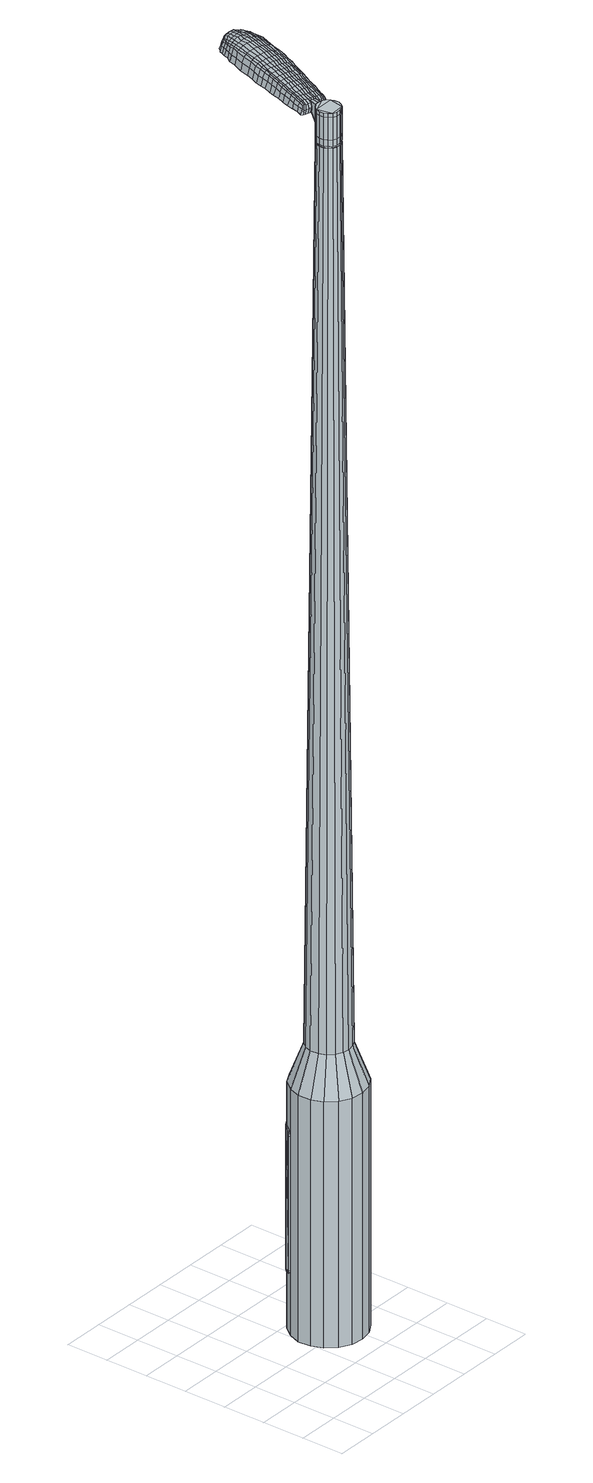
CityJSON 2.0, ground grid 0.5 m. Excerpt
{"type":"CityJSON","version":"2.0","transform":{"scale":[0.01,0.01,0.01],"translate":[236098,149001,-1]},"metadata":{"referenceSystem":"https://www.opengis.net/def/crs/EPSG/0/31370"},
"CityObjects":{
"object1":{"type":"GenericCityObject","attributes":{"cluster":34,"mean_distance_to_centroid":0.33,"new_centroid_x":236099.41,"new_centroid_y":149002.13,"mean_distance_to_camera":10.14,"H1":21.74,"H2":19.65,"Z_final":112.87,"cluster2":-1,"proj_x":236105.85,"proj_y":149004.23,"id_line":53187,"bearing_l":161.92,"distance":6.77,"orientation":"right","G_obj":71.92},"geometry":[{"type":"MultiSurface","lod":"2","boundaries":[[[0,1,2,3]],[[1,4,5,2]],[[4,6,7,5]],[[6,8,9,7]],[[8,10,11,9]],[[10,12,13,11]],[[12,14,15,13]],[[14,16,17,15]],[[16,18,19,17]],[[18,20,21,19]],[[20,22,23,21]],[[22,24,25,23]],[[24,26,27,25]],[[26,28,29,27]],[[28,30,31,29]],[[30,32,33,31]],[[32,34,35,33]],[[34,0,3,35]],[[36,37,38,39]],[[38,40,41,42]],[[41,43,42]],[[42,44,45,46]],[[45,47,46]],[[46,48,49,50]],[[49,51,50]],[[42,46,50,38]],[[50,52,39,38]],[[53,36,39]],[[2,5,7,35]],[[7,9,11,15]],[[11,13,15]],[[15,17,19,23]],[[19,21,23]],[[23,25,27,31]],[[27,29,31]],[[15,23,31,7]],[[31,33,35,7]],[[3,2,35]],[[1,0,54,55]],[[0,34,56,54]],[[34,32,57,56]],[[32,30,58,57]],[[30,28,59,58]],[[28,26,60,59]],[[26,24,61,60]],[[24,22,62,61]],[[22,20,63,62]],[[20,18,64,63]],[[18,16,65,64]],[[16,14,66,65]],[[14,12,67,66]],[[12,10,68,67]],[[10,8,69,68]],[[8,6,70,69]],[[6,4,71,70]],[[4,1,55,71]],[[55,54,72,73]],[[54,56,74,72]],[[56,57,75,74]],[[57,58,76,75]],[[58,59,77,76]],[[59,60,78,77]],[[60,61,79,78]],[[61,62,80,79]],[[62,63,81,80]],[[63,64,82,81]],[[64,65,83,82]],[[65,66,84,83]],[[66,67,85,84]],[[67,68,86,85]],[[68,69,87,86]],[[69,70,88,87]],[[70,71,89,88]],[[71,55,73,89]],[[90,91,92,93]],[[94,95,91,90]],[[96,97,95,94]],[[98,99,97,96]],[[100,101,99,98]],[[102,103,101,100]],[[104,105,103,102]],[[80,106,105,104]],[[107,108,106,80]],[[109,110,108,107]],[[83,111,110,109]],[[84,112,111,83]],[[113,114,112,84]],[[86,115,114,113]],[[116,117,115,86]],[[88,118,117,116]],[[119,120,118,88]],[[93,92,120,119]],[[121,122,123,124]],[[125,121,124,126]],[[127,125,126,128]],[[129,127,128,130]],[[131,129,130,132]],[[133,131,132,134]],[[135,133,134,136]],[[137,135,136,138]],[[139,137,138,140]],[[141,139,140,142]],[[143,141,142,144]],[[145,143,144,146]],[[147,145,146,148]],[[149,147,148,150]],[[151,149,150,152]],[[153,151,152,154]],[[73,72,90,93]],[[72,74,94,90]],[[74,75,96,94]],[[75,76,98,96]],[[76,77,100,98]],[[77,78,102,100]],[[78,79,104,102]],[[79,80,104]],[[81,107,80]],[[81,82,109,107]],[[82,83,109]],[[85,113,84]],[[85,86,113]],[[87,116,86]],[[87,88,116]],[[89,119,88]],[[89,73,93,119]],[[155,156,92,91]],[[156,157,120,92]],[[157,118,120]],[[158,117,118]],[[158,115,117]],[[159,114,115]],[[159,112,114]],[[160,110,111]],[[160,161,108,110]],[[161,106,108]],[[162,105,106]],[[162,163,103,105]],[[163,164,101,103]],[[164,165,99,101]],[[165,166,97,99]],[[166,167,95,97]],[[167,155,91,95]],[[39,52,153,168]],[[156,155,169,154]],[[53,39,168,122]],[[155,167,123,169]],[[36,53,122,121]],[[167,166,124,123]],[[37,36,121,125]],[[166,165,126,124]],[[38,37,125,127]],[[165,164,128,126]],[[40,38,127,129]],[[164,163,130,128]],[[41,40,129,131]],[[163,162,132,130]],[[43,41,131,133]],[[162,106,134,132]],[[42,43,133,135]],[[106,161,136,134]],[[44,42,135,137]],[[161,160,138,136]],[[45,44,137,139]],[[160,111,140,138]],[[47,45,139,141]],[[111,112,142,140]],[[46,47,141,143]],[[112,159,144,142]],[[48,46,143,145]],[[159,115,146,144]],[[49,48,145,147]],[[115,158,148,146]],[[51,49,147,149]],[[158,118,150,148]],[[50,51,149,151]],[[118,157,152,150]],[[52,50,151,153]],[[157,156,154,152]],[[153,154,170,171]],[[154,169,172,170]],[[169,123,173,172]],[[123,122,174,173]],[[122,168,175,174]],[[168,153,171,175]],[[176,177,178,179]],[[180,176,179,181]],[[176,180,182,183]],[[177,176,183,184]],[[185,186,187,188]],[[189,185,188,190]],[[185,189,191,192]],[[186,185,192,193]],[[194,195,196,197]],[[198,194,197,199]],[[194,198,200,201]],[[195,194,201,202]],[[203,204,205,206]],[[207,203,206,208]],[[203,207,209,210]],[[204,203,210,211]],[[212,213,214,215]],[[216,212,215,217]],[[212,216,218,219]],[[213,212,219,220]],[[221,222,223,224]],[[225,221,224,226]],[[221,225,227,228]],[[222,221,228,229]],[[230,231,232,233]],[[222,230,233,223]],[[230,222,229,234]],[[231,230,234,235]],[[236,237,238,239]],[[231,236,239,232]],[[236,231,235,240]],[[237,236,240,241]],[[242,180,181,243]],[[237,242,243,238]],[[242,237,241,244]],[[180,242,244,182]],[[245,246,247,248]],[[249,245,248,250]],[[245,249,251,252]],[[246,245,252,253]],[[254,255,256,257]],[[246,254,257,247]],[[254,246,253,258]],[[255,254,258,259]],[[260,261,262,263]],[[255,260,263,256]],[[260,255,259,264]],[[261,260,264,265]],[[266,267,268,269]],[[261,266,269,262]],[[266,261,265,270]],[[267,266,270,271]],[[272,177,184,273]],[[267,272,273,268]],[[272,267,271,274]],[[177,272,274,178]],[[275,276,277,278]],[[279,275,278,280]],[[275,279,281,282]],[[276,275,282,283]],[[284,285,286,287]],[[276,284,287,277]],[[284,276,283,288]],[[285,284,288,289]],[[290,291,292,293]],[[285,290,293,286]],[[290,285,289,294]],[[291,290,294,295]],[[296,189,190,297]],[[291,296,297,292]],[[296,291,295,298]],[[189,296,298,191]],[[299,300,301,302]],[[303,299,302,304]],[[299,303,305,306]],[[300,299,306,307]],[[308,309,310,311]],[[300,308,311,301]],[[308,300,307,312]],[[309,308,312,313]],[[314,315,316,317]],[[309,314,317,310]],[[314,309,313,318]],[[315,314,318,319]],[[320,321,322,323]],[[315,320,323,316]],[[320,315,319,324]],[[321,320,324,325]],[[326,186,193,327]],[[321,326,327,322]],[[326,321,325,328]],[[186,326,328,187]],[[329,215,214,330]],[[331,329,330,332]],[[329,331,333,334]],[[215,329,334,217]],[[335,331,332,336]],[[337,335,336,338]],[[335,337,339,340]],[[331,335,340,333]],[[341,337,338,342]],[[343,341,342,344]],[[341,343,345,346]],[[337,341,346,339]],[[347,343,344,348]],[[349,347,348,350]],[[347,349,351,352]],[[343,347,352,345]],[[353,349,350,354]],[[204,353,354,205]],[[353,204,211,355]],[[349,353,355,351]],[[356,357,202,201]],[[358,356,201,200]],[[356,358,359,360]],[[357,356,360,361]],[[362,363,361,360]],[[364,362,360,359]],[[362,364,365,366]],[[363,362,366,367]],[[368,369,367,366]],[[370,368,366,365]],[[368,370,371,372]],[[369,368,372,373]],[[374,375,373,372]],[[376,374,372,371]],[[374,376,209,207]],[[375,374,207,208]],[[377,378,379,380]],[[279,377,380,281]],[[377,279,280,381]],[[378,377,381,382]],[[383,198,199,384]],[[378,383,384,379]],[[383,378,382,385]],[[198,383,385,200]],[[386,387,388,389]],[[225,386,389,227]],[[386,225,226,390]],[[387,386,390,391]],[[392,393,394,395]],[[387,392,395,388]],[[392,387,391,396]],[[393,392,396,397]],[[398,195,202,399]],[[393,398,399,394]],[[398,393,397,400]],[[195,398,400,196]],[[401,402,403,404]],[[183,401,404,184]],[[401,183,182,405]],[[402,401,405,406]],[[407,408,409,410]],[[402,407,410,403]],[[407,402,406,411]],[[408,407,411,412]],[[413,206,205,414]],[[408,413,414,409]],[[413,408,412,415]],[[206,413,415,208]],[[416,417,418,419]],[[188,416,419,190]],[[416,188,187,420]],[[417,416,420,421]],[[422,210,209,423]],[[417,422,423,418]],[[422,417,421,424]],[[210,422,424,211]],[[425,426,427,428]],[[303,425,428,305]],[[425,303,304,429]],[[426,425,429,430]],[[431,216,217,432]],[[426,431,432,427]],[[431,426,430,433]],[[216,431,433,218]],[[434,435,436,437]],[[249,434,437,251]],[[434,249,250,438]],[[435,434,438,439]],[[440,441,442,443]],[[435,440,443,436]],[[440,435,439,444]],[[441,440,444,445]],[[446,213,220,447]],[[441,446,447,442]],[[446,441,445,448]],[[213,446,448,214]],[[449,450,439,438]],[[248,449,438,250]],[[449,248,247,451]],[[450,449,451,452]],[[453,454,445,444]],[[450,453,444,439]],[[453,450,452,455]],[[454,453,455,456]],[[457,330,214,448]],[[454,457,448,445]],[[457,454,456,458]],[[330,457,458,332]],[[459,460,461,462]],[[306,459,462,307]],[[459,306,305,428]],[[460,459,428,427]],[[463,334,333,464]],[[460,463,464,461]],[[463,460,427,432]],[[334,463,432,217]],[[465,466,452,451]],[[257,465,451,247]],[[465,257,256,467]],[[466,465,467,468]],[[469,470,456,455]],[[466,469,455,452]],[[469,466,468,471]],[[470,469,471,472]],[[473,336,332,458]],[[470,473,458,456]],[[473,470,472,474]],[[336,473,474,338]],[[475,476,477,478]],[[312,475,478,313]],[[475,312,307,462]],[[476,475,462,461]],[[479,340,339,480]],[[476,479,480,477]],[[479,476,461,464]],[[340,479,464,333]],[[481,482,468,467]],[[263,481,467,256]],[[481,263,262,483]],[[482,481,483,484]],[[485,486,472,471]],[[482,485,471,468]],[[485,482,484,487]],[[486,485,487,488]],[[489,342,338,474]],[[486,489,474,472]],[[489,486,488,490]],[[342,489,490,344]],[[491,492,493,494]],[[318,491,494,319]],[[491,318,313,478]],[[492,491,478,477]],[[495,346,345,496]],[[492,495,496,493]],[[495,492,477,480]],[[346,495,480,339]],[[497,498,484,483]],[[269,497,483,262]],[[497,269,268,499]],[[498,497,499,500]],[[501,502,488,487]],[[498,501,487,484]],[[501,498,500,503]],[[502,501,503,504]],[[505,348,344,490]],[[502,505,490,488]],[[505,502,504,506]],[[348,505,506,350]],[[507,508,509,510]],[[324,507,510,325]],[[507,324,319,494]],[[508,507,494,493]],[[511,352,351,512]],[[508,511,512,509]],[[511,508,493,496]],[[352,511,496,345]],[[513,514,500,499]],[[273,513,499,268]],[[513,273,184,404]],[[514,513,404,403]],[[515,516,504,503]],[[514,515,503,500]],[[515,514,403,410]],[[516,515,410,409]],[[517,354,350,506]],[[516,517,506,504]],[[517,516,409,414]],[[354,517,414,205]],[[518,519,421,420]],[[328,518,420,187]],[[518,328,325,510]],[[519,518,510,509]],[[520,355,211,424]],[[519,520,424,421]],[[520,519,509,512]],[[355,520,512,351]],[[521,522,382,381]],[[278,521,381,280]],[[521,278,277,523]],[[522,521,523,524]],[[525,358,200,385]],[[522,525,385,382]],[[525,522,524,526]],[[358,525,526,359]],[[527,528,529,530]],[[228,527,530,229]],[[527,228,227,389]],[[528,527,389,388]],[[531,532,533,534]],[[528,531,534,529]],[[531,528,388,395]],[[532,531,395,394]],[[535,357,361,536]],[[532,535,536,533]],[[535,532,394,399]],[[357,535,399,202]],[[537,538,524,523]],[[287,537,523,277]],[[537,287,286,539]],[[538,537,539,540]],[[541,364,359,526]],[[538,541,526,524]],[[541,538,540,542]],[[364,541,542,365]],[[543,544,545,546]],[[234,543,546,235]],[[543,234,229,530]],[[544,543,530,529]],[[547,548,549,550]],[[544,547,550,545]],[[547,544,529,534]],[[548,547,534,533]],[[551,363,367,552]],[[548,551,552,549]],[[551,548,533,536]],[[363,551,536,361]],[[553,554,540,539]],[[293,553,539,286]],[[553,293,292,555]],[[554,553,555,556]],[[557,370,365,542]],[[554,557,542,540]],[[557,554,556,558]],[[370,557,558,371]],[[559,560,561,562]],[[240,559,562,241]],[[559,240,235,546]],[[560,559,546,545]],[[563,564,565,566]],[[560,563,566,561]],[[563,560,545,550]],[[564,563,550,549]],[[567,369,373,568]],[[564,567,568,565]],[[567,564,549,552]],[[369,567,552,367]],[[569,570,556,555]],[[297,569,555,292]],[[569,297,190,419]],[[570,569,419,418]],[[571,376,371,558]],[[570,571,558,556]],[[571,570,418,423]],[[376,571,423,209]],[[572,573,406,405]],[[244,572,405,182]],[[572,244,241,562]],[[573,572,562,561]],[[574,575,412,411]],[[573,574,411,406]],[[574,573,561,566]],[[575,574,566,565]],[[576,375,208,415]],[[575,576,415,412]],[[576,575,565,568]],[[375,576,568,373]],[[577,578,579,580]],[[580,579,581,582]],[[583,581,579,584]],[[584,579,578,585]],[[586,587,588,589]],[[589,588,590,591]],[[592,590,588,593]],[[593,588,587,594]],[[595,596,597,598]],[[598,597,599,600]],[[601,599,597,602]],[[602,597,596,603]],[[604,605,606,607]],[[607,606,608,609]],[[610,608,606,611]],[[611,606,605,612]],[[613,614,615,616]],[[616,615,617,618]],[[619,617,615,620]],[[620,615,614,621]],[[622,623,624,625]],[[625,624,626,627]],[[628,626,624,629]],[[629,624,623,630]],[[631,632,633,634]],[[634,633,623,622]],[[630,623,633,635]],[[635,633,632,636]],[[637,638,639,640]],[[640,639,632,631]],[[636,632,639,641]],[[641,639,638,642]],[[582,581,643,644]],[[644,643,638,637]],[[642,638,643,645]],[[645,643,581,583]],[[646,647,648,649]],[[649,648,650,651]],[[652,650,648,653]],[[653,648,647,654]],[[655,656,657,658]],[[658,657,647,646]],[[654,647,657,659]],[[659,657,656,660]],[[661,662,663,664]],[[664,663,656,655]],[[660,656,663,665]],[[665,663,662,666]],[[667,668,669,670]],[[670,669,662,661]],[[666,662,669,671]],[[671,669,668,672]],[[585,578,673,674]],[[674,673,668,667]],[[672,668,673,675]],[[675,673,578,577]],[[676,677,678,679]],[[679,678,680,681]],[[682,680,678,683]],[[683,678,677,684]],[[685,686,687,688]],[[688,687,677,676]],[[684,677,687,689]],[[689,687,686,690]],[[691,692,693,694]],[[694,693,686,685]],[[690,686,693,695]],[[695,693,692,696]],[[591,590,697,698]],[[698,697,692,691]],[[696,692,697,699]],[[699,697,590,592]],[[700,701,702,703]],[[703,702,704,705]],[[706,704,702,707]],[[707,702,701,708]],[[709,710,711,712]],[[712,711,701,700]],[[708,701,711,713]],[[713,711,710,714]],[[715,716,717,718]],[[718,717,710,709]],[[714,710,717,719]],[[719,717,716,720]],[[721,722,723,724]],[[724,723,716,715]],[[720,716,723,725]],[[725,723,722,726]],[[594,587,727,728]],[[728,727,722,721]],[[726,722,727,729]],[[729,727,587,586]],[[613,616,730,731]],[[731,730,732,733]],[[734,732,730,174]],[[174,730,616,618]],[[733,732,735,736]],[[736,735,737,738]],[[739,737,735,740]],[[740,735,732,734]],[[738,737,741,742]],[[742,741,743,744]],[[745,743,741,746]],[[746,741,737,739]],[[744,743,747,748]],[[748,747,749,750]],[[751,749,747,752]],[[752,747,743,745]],[[750,749,753,754]],[[754,753,605,604]],[[612,605,753,755]],[[755,753,749,751]],[[603,756,757,602]],[[602,757,758,601]],[[759,758,757,760]],[[760,757,756,761]],[[761,762,763,760]],[[760,763,764,759]],[[765,764,763,766]],[[766,763,762,767]],[[767,768,769,766]],[[766,769,770,765]],[[771,770,769,772]],[[772,769,768,773]],[[773,774,775,772]],[[772,775,776,771]],[[610,776,775,608]],[[608,775,774,609]],[[777,778,779,780]],[[780,779,680,682]],[[681,680,779,781]],[[781,779,778,782]],[[600,599,783,784]],[[784,783,778,777]],[[782,778,783,785]],[[785,783,599,601]],[[786,787,788,789]],[[789,788,626,628]],[[627,626,788,790]],[[790,788,787,791]],[[792,793,794,795]],[[795,794,787,786]],[[791,787,794,796]],[[796,794,793,797]],[[603,596,798,799]],[[799,798,793,792]],[[797,793,798,800]],[[800,798,596,595]],[[801,802,803,804]],[[804,803,584,585]],[[583,584,803,805]],[[805,803,802,806]],[[807,808,809,810]],[[810,809,802,801]],[[806,802,809,811]],[[811,809,808,812]],[[604,607,813,814]],[[814,813,808,807]],[[812,808,813,815]],[[815,813,607,609]],[[816,817,818,819]],[[819,818,589,591]],[[586,589,818,820]],[[820,818,817,821]],[[610,611,822,823]],[[823,822,817,816]],[[821,817,822,824]],[[824,822,611,612]],[[825,826,704,827]],[[827,704,706]],[[705,704,828]],[[828,704,826,829]],[[618,617,830,831]],[[831,830,826,825]],[[829,826,830,832]],[[832,830,617,619]],[[833,834,650,835]],[[835,650,652]],[[651,650,836]],[[650,834,836]],[[837,838,839,840]],[[840,839,834,833]],[[836,834,839,841]],[[841,839,838,842]],[[621,614,843,844]],[[844,843,838,837]],[[842,838,843,845]],[[845,843,614,613]],[[846,847,836]],[[836,847,649,651]],[[646,649,847,848]],[[847,846,848]],[[842,849,850,841]],[[841,850,846,836]],[[848,846,850,851]],[[851,850,849,852]],[[613,731,853,845]],[[845,853,849,842]],[[852,849,853,854]],[[854,853,731,733]],[[855,856,857,858]],[[858,857,707,708]],[[706,707,857,827]],[[827,857,856,825]],[[734,174,859,860]],[[860,859,856,855]],[[825,856,859,831]],[[831,859,174,618]],[[861,862,848]],[[848,862,658,646]],[[655,658,862,863]],[[862,861,863]],[[852,864,865,851]],[[851,865,861,848]],[[863,861,865,866]],[[866,865,864,867]],[[733,736,868,854]],[[854,868,864,852]],[[867,864,868,869]],[[869,868,736,738]],[[870,871,872,873]],[[873,872,713,714]],[[708,713,872,858]],[[858,872,871,855]],[[739,740,874,875]],[[875,874,871,870]],[[855,871,874,860]],[[860,874,740,734]],[[876,877,863]],[[863,877,664,655]],[[661,664,877,878]],[[878,877,876,879]],[[867,880,881,866]],[[866,881,876,863]],[[879,876,881,882]],[[882,881,880,883]],[[738,742,884,869]],[[869,884,880,867]],[[883,880,884,885]],[[885,884,742,744]],[[886,887,888,889]],[[889,888,719,720]],[[714,719,888,873]],[[873,888,887,870]],[[745,746,890,891]],[[891,890,887,886]],[[870,887,890,875]],[[875,890,746,739]],[[879,892,893,878]],[[878,893,670,661]],[[667,670,893,894]],[[894,893,892,895]],[[883,896,897,882]],[[882,897,892,879]],[[895,892,897,898]],[[898,897,896,899]],[[744,748,900,885]],[[885,900,896,883]],[[899,896,900,901]],[[901,900,748,750]],[[902,903,904,905]],[[905,904,725,726]],[[720,725,904,889]],[[889,904,903,886]],[[751,752,906,907]],[[907,906,903,902]],[[886,903,906,891]],[[891,906,752,745]],[[895,908,909,894]],[[894,909,674,667]],[[585,674,909,804]],[[804,909,908,801]],[[899,910,911,898]],[[898,911,908,895]],[[801,908,911,810]],[[810,911,910,807]],[[750,754,912,901]],[[901,912,910,899]],[[807,910,912,814]],[[814,912,754,604]],[[821,913,914,820]],[[820,914,729,586]],[[726,729,914,905]],[[905,914,913,902]],[[612,755,915,824]],[[824,915,913,821]],[[902,913,915,907]],[[907,915,755,751]],[[782,916,917,781]],[[781,917,679,681]],[[676,679,917,918]],[[918,917,916,919]],[[601,758,920,785]],[[785,920,916,782]],[[919,916,920,921]],[[921,920,758,759]],[[922,923,924,925]],[[925,924,629,630]],[[628,629,924,789]],[[789,924,923,786]],[[926,927,928,929]],[[929,928,923,922]],[[786,923,928,795]],[[795,928,927,792]],[[761,756,930,931]],[[931,930,927,926]],[[792,927,930,799]],[[799,930,756,603]],[[919,932,933,918]],[[918,933,688,676]],[[685,688,933,934]],[[934,933,932,935]],[[759,764,936,921]],[[921,936,932,919]],[[935,932,936,937]],[[937,936,764,765]],[[938,939,940,941]],[[941,940,635,636]],[[630,635,940,925]],[[925,940,939,922]],[[942,943,944,945]],[[945,944,939,938]],[[922,939,944,929]],[[929,944,943,926]],[[767,762,946,947]],[[947,946,943,942]],[[926,943,946,931]],[[931,946,762,761]],[[935,948,949,934]],[[934,949,694,685]],[[691,694,949,950]],[[950,949,948,951]],[[765,770,952,937]],[[937,952,948,935]],[[951,948,952,953]],[[953,952,770,771]],[[954,955,956,957]],[[957,956,641,642]],[[636,641,956,941]],[[941,956,955,938]],[[958,959,960,961]],[[961,960,955,954]],[[938,955,960,945]],[[945,960,959,942]],[[773,768,962,963]],[[963,962,959,958]],[[942,959,962,947]],[[947,962,768,767]],[[951,964,965,950]],[[950,965,698,691]],[[591,698,965,819]],[[819,965,964,816]],[[771,776,966,953]],[[953,966,964,951]],[[816,964,966,823]],[[823,966,776,610]],[[806,967,968,805]],[[805,968,645,583]],[[642,645,968,957]],[[957,968,967,954]],[[812,969,970,811]],[[811,970,967,806]],[[954,967,970,961]],[[961,970,969,958]],[[609,774,971,815]],[[815,971,969,812]],[[958,969,971,963]],[[963,971,774,773]],[[577,580,179,178]],[[580,582,181,179]],[[592,593,192,191]],[[593,594,193,192]],[[595,598,197,196]],[[598,600,199,197]],[[619,620,219,218]],[[620,621,220,219]],[[622,625,224,223]],[[625,627,226,224]],[[631,634,233,232]],[[634,622,223,233]],[[637,640,239,238]],[[640,631,232,239]],[[582,644,243,181]],[[644,637,238,243]],[[652,653,252,251]],[[653,654,253,252]],[[654,659,258,253]],[[659,660,259,258]],[[660,665,264,259]],[[665,666,265,264]],[[666,671,270,265]],[[671,672,271,270]],[[672,675,274,271]],[[675,577,178,274]],[[682,683,282,281]],[[683,684,283,282]],[[684,689,288,283]],[[689,690,289,288]],[[690,695,294,289]],[[695,696,295,294]],[[696,699,298,295]],[[699,592,191,298]],[[700,703,302,301]],[[703,705,304,302]],[[709,712,311,310]],[[712,700,301,311]],[[715,718,317,316]],[[718,709,310,317]],[[721,724,323,322]],[[724,715,316,323]],[[594,728,327,193]],[[728,721,322,327]],[[777,780,380,379]],[[780,682,281,380]],[[600,784,384,199]],[[784,777,379,384]],[[627,790,390,226]],[[790,791,391,390]],[[791,796,396,391]],[[796,797,397,396]],[[797,800,400,397]],[[800,595,196,400]],[[705,828,429,304]],[[828,829,430,429]],[[829,832,433,430]],[[832,619,218,433]],[[833,835,437,436]],[[835,652,251,437]],[[837,840,443,442]],[[840,833,436,443]],[[621,844,447,220]],[[844,837,442,447]],[[972,973,974,975]],[[976,977,975,974]],[[978,979,980,981]],[[982,983,984,985]],[[973,986,987,974]],[[988,976,974,987]],[[989,978,981,990]],[[991,992,983,982]],[[986,993,994,987]],[[994,995,988,987]],[[996,989,990,997]],[[998,992,991,999]],[[993,1000,1001,994]],[[1001,1002,995,994]],[[1003,996,997,1004]],[[1005,998,999,1006]],[[1007,1008,1009,1010]],[[1011,1012,1008,1007]],[[1011,1013,1014,1012]],[[1013,1015,1016,1014]],[[1017,1018,1019,1020]],[[1021,1022,1018,1017]],[[1023,1024,1022,1021]],[[1025,1026,1024,1023]],[[1020,1009,1008,1017]],[[1017,1008,1012,1021]],[[1012,1014,1023,1021]],[[1014,1016,1025,1023]],[[981,980,977,976]],[[990,981,976,988]],[[995,997,990,988]],[[1002,1004,997,995]],[[982,985,979,978]],[[991,982,978,989]],[[999,991,989,996]],[[1006,999,996,1003]],[[983,1007,1010,984]],[[992,1011,1007,983]],[[1013,1011,992,998]],[[1015,1013,998,1005]],[[1027,1028,1029,1030]],[[1029,1031,1032,1033]],[[1029,1033,1034,1035]],[[1029,1035,1030]],[[1036,1027,1030,1037]],[[1038,1037,1030,1039]],[[1040,1039,1030]],[[1041,1029,1028,1042]],[[1043,1041,1042,1044]],[[1045,1043,1044,1046]],[[1047,1045,1046,1048]],[[1049,1047,1048,1050]],[[1050,1051,1052,1053]],[[1050,1053,1054,1055]],[[1050,1055,1056,1057]],[[1056,1058,1059,1060]],[[1056,1060,1061,1062]],[[1056,1062,1057]],[[1050,1057,1049]],[[1063,1064,1028,1027]],[[1065,1066,1031,1029]],[[1067,1068,1040,1030]],[[1064,1069,1042,1028]],[[1070,1065,1029,1041]],[[1069,1071,1044,1042]],[[1072,1070,1041,1043]],[[1071,1073,1046,1044]],[[1074,1072,1043,1045]],[[1073,1075,1048,1046]],[[1076,1074,1045,1047]],[[1075,1077,1050,1048]],[[1078,1076,1047,1049]],[[1077,1079,1051,1050]],[[1080,1081,1058,1056]],[[1082,1078,1049,1057]],[[1052,1051,1079,1083]],[[1053,1052,1083,1084]],[[1054,1053,1084,1085]],[[1055,1054,1085,1086]],[[1056,1055,1086,1080]],[[1087,1063,1027,1036]],[[1088,1087,1036,1037]],[[1089,1088,1037,1038]],[[1090,1089,1038,1039]],[[1068,1090,1039,1040]],[[1032,1031,1066,1091]],[[1059,1058,1081,1092]],[[1033,1032,1091,1093]],[[1034,1033,1093,1094]],[[1035,1034,1094,1095]],[[1030,1035,1095,1067]],[[1060,1059,1092,1096]],[[1061,1060,1096,1097]],[[1062,1061,1097,1098]],[[1057,1062,1098,1082]]]}]}
},
"vertices":[
[153,155,384],[166,148,384],[166,148,96],[153,155,96],[176,137,384],[176,137,96],[182,124,384],[182,124,96],[182,109,384],[182,109,96],[178,95,384],[178,95,96],[169,84,384],[169,84,96],[156,76,384],[156,76,96],[142,73,384],[142,73,96],[127,75,384],[127,75,96],[114,82,384],[114,82,96],[104,93,384],[104,93,96],[99,106,384],[99,106,96],[98,121,384],[98,121,96],[103,135,384],[103,135,96],[112,147,384],[112,147,96],[125,154,384],[125,154,96],[139,157,384],[139,157,96],[135,128,1524],[131,125,1524],[128,121,1524],[145,128,1524],[127,117,1524],[127,112,1524],[132,104,1524],[129,108,1524],[136,102,1524],[141,102,1524],[149,105,1524],[145,103,1524],[152,109,1524],[154,113,1524],[152,122,1524],[153,118,1524],[149,126,1524],[140,129,1524],[148,139,429],[156,135,429],[139,140,429],[131,138,429],[123,134,429],[118,127,429],[115,119,429],[116,110,429],[119,102,429],[125,95,429],[133,91,429],[141,90,429],[150,92,429],[157,96,429],[163,103,429],[165,112,429],[165,120,429],[162,128,429],[145,128,1483],[149,126,1483],[140,129,1483],[135,128,1483],[131,125,1483],[128,121,1483],[127,117,1483],[127,112,1483],[129,108,1483],[132,104,1483],[136,102,1483],[141,102,1483],[145,103,1483],[149,105,1483],[152,109,1483],[154,113,1483],[153,118,1483],[152,122,1483],[144,127,1483],[144,127,1485],[148,125,1485],[148,125,1483],[140,128,1483],[140,128,1485],[136,127,1483],[136,127,1485],[132,125,1483],[132,125,1485],[129,121,1483],[129,121,1485],[128,117,1483],[128,117,1485],[128,112,1483],[128,112,1485],[129,108,1485],[132,105,1483],[132,105,1485],[136,103,1483],[136,103,1485],[141,102,1485],[145,103,1485],[149,106,1483],[149,106,1485],[152,109,1485],[153,113,1483],[153,113,1485],[153,118,1485],[151,122,1483],[151,122,1485],[135,128,1519],[140,129,1519],[140,129,1493],[135,128,1493],[131,125,1519],[131,125,1493],[128,121,1519],[128,121,1493],[127,117,1519],[127,117,1493],[127,112,1519],[127,112,1493],[129,108,1519],[129,108,1493],[132,104,1519],[132,104,1493],[136,102,1519],[136,102,1493],[141,102,1519],[141,102,1493],[145,103,1519],[145,103,1493],[149,105,1519],[149,105,1493],[152,109,1519],[152,109,1493],[154,113,1519],[154,113,1493],[153,118,1519],[153,118,1493],[152,122,1519],[152,122,1493],[149,126,1519],[149,126,1493],[145,128,1485],[149,126,1485],[152,122,1485],[154,113,1485],[149,105,1485],[136,102,1485],[132,104,1485],[127,112,1485],[127,117,1485],[128,121,1485],[131,125,1485],[135,128,1485],[140,129,1485],[145,128,1519],[145,128,1493],[153,145,1513],[153,145,1518],[150,146,1513],[147,147,1513],[147,147,1518],[150,146,1518],[192,210,1519],[189,203,1518],[191,204,1509],[194,211,1510],[195,218,1519],[197,219,1510],[193,218,1526],[190,210,1525],[188,203,1525],[155,222,1519],[153,215,1518],[155,214,1525],[156,221,1525],[158,230,1519],[159,229,1526],[157,232,1510],[154,224,1510],[152,217,1509],[195,286,1519],[198,285,1519],[199,286,1513],[195,287,1513],[191,287,1519],[191,288,1513],[190,285,1524],[194,285,1524],[198,284,1524],[172,216,1530],[170,209,1529],[173,208,1529],[175,215,1530],[175,225,1531],[178,224,1531],[171,226,1530],[168,217,1530],[166,210,1529],[147,139,1512],[150,138,1512],[150,140,1517],[147,140,1517],[144,140,1512],[145,141,1517],[144,141,1506],[147,140,1506],[150,139,1506],[209,267,1519],[208,263,1519],[210,264,1512],[211,267,1512],[209,269,1518],[211,270,1512],[208,269,1522],[208,267,1523],[207,264,1524],[207,259,1519],[206,253,1519],[208,254,1512],[209,259,1512],[206,259,1524],[205,253,1525],[204,248,1519],[202,240,1519],[204,241,1511],[206,248,1511],[203,247,1526],[201,240,1526],[199,229,1519],[200,230,1510],[197,229,1526],[165,141,1513],[168,148,1513],[166,148,1518],[164,141,1517],[163,136,1512],[162,137,1516],[164,137,1506],[166,142,1507],[169,149,1507],[171,155,1514],[173,162,1515],[172,162,1520],[169,155,1519],[172,156,1507],[175,163,1507],[176,169,1515],[179,176,1516],[177,176,1522],[174,169,1521],[178,170,1508],[181,177,1508],[182,183,1517],[184,190,1517],[182,189,1524],[180,183,1523],[183,184,1508],[186,191,1509],[187,197,1518],[185,196,1524],[189,197,1509],[175,279,1519],[174,276,1519],[175,275,1524],[176,278,1523],[177,281,1518],[177,280,1522],[176,282,1512],[174,280,1512],[173,277,1512],[172,271,1519],[170,266,1519],[171,265,1525],[173,270,1524],[171,273,1512],[169,267,1512],[167,260,1519],[165,253,1519],[166,252,1526],[169,259,1526],[166,262,1511],[164,254,1511],[161,242,1519],[162,240,1526],[160,243,1510],[136,151,1513],[138,158,1513],[137,159,1507],[136,152,1507],[135,145,1512],[134,146,1506],[136,146,1516],[137,150,1517],[139,157,1518],[140,165,1514],[142,173,1515],[141,174,1507],[139,167,1507],[141,164,1519],[143,171,1520],[144,180,1515],[146,187,1516],[145,189,1508],[143,181,1508],[145,179,1521],[147,186,1522],[148,194,1517],[150,201,1517],[149,203,1509],[147,196,1508],[149,193,1523],[151,200,1524],[151,208,1518],[150,210,1509],[153,207,1524],[149,145,1519],[152,145,1519],[151,153,1520],[154,152,1520],[149,154,1520],[146,146,1519],[154,160,1522],[156,159,1522],[156,167,1523],[159,166,1523],[153,168,1523],[151,161,1521],[158,174,1524],[161,173,1524],[161,181,1525],[163,180,1525],[157,182,1525],[155,175,1524],[163,188,1526],[166,187,1526],[165,195,1527],[168,194,1527],[162,196,1527],[160,189,1526],[167,202,1528],[170,201,1528],[164,203,1528],[193,282,1527],[197,281,1527],[189,282,1526],[188,278,1527],[192,278,1528],[195,277,1528],[190,272,1529],[193,271,1529],[186,272,1528],[184,266,1530],[188,265,1530],[191,264,1530],[185,258,1531],[189,257,1531],[181,259,1530],[179,250,1531],[183,249,1531],[186,248,1531],[179,237,1531],[182,236,1531],[175,238,1531],[178,282,1518],[181,284,1519],[180,285,1513],[177,284,1513],[178,281,1523],[181,282,1523],[186,286,1519],[185,287,1513],[185,284,1524],[209,271,1518],[208,274,1518],[207,273,1523],[208,270,1523],[210,272,1513],[209,275,1513],[206,277,1519],[204,281,1519],[204,279,1524],[206,276,1523],[207,278,1513],[205,281,1513],[201,283,1519],[201,282,1524],[202,284,1513],[189,210,1528],[187,211,1528],[184,204,1528],[186,203,1527],[192,218,1528],[190,219,1529],[184,212,1529],[181,213,1530],[179,206,1529],[182,205,1528],[187,220,1529],[184,221,1530],[178,214,1530],[176,207,1529],[181,223,1531],[158,220,1528],[160,219,1529],[163,228,1529],[160,228,1528],[156,213,1527],[158,213,1528],[164,218,1529],[167,227,1530],[162,211,1528],[136,143,1512],[137,142,1512],[138,143,1517],[137,144,1517],[135,144,1506],[137,143,1506],[141,141,1512],[141,142,1517],[140,142,1506],[161,135,1512],[159,135,1512],[160,136,1506],[162,135,1506],[161,136,1517],[159,136,1517],[157,136,1512],[155,137,1512],[155,137,1506],[158,136,1506],[157,137,1517],[155,138,1517],[152,138,1512],[153,138,1506],[152,139,1517],[162,141,1519],[161,142,1519],[165,148,1520],[164,149,1520],[159,142,1519],[156,143,1519],[161,149,1520],[159,150,1520],[154,144,1519],[156,151,1520],[138,149,1519],[140,149,1519],[142,156,1520],[140,156,1520],[143,148,1519],[145,155,1520],[168,155,1521],[166,156,1521],[170,162,1522],[169,163,1522],[164,156,1521],[161,157,1521],[166,163,1522],[164,164,1523],[159,158,1522],[161,165,1523],[142,164,1521],[144,163,1521],[146,170,1522],[144,171,1522],[147,162,1521],[149,169,1522],[173,169,1523],[171,170,1523],[176,176,1524],[174,176,1524],[169,170,1523],[166,171,1524],[172,177,1525],[169,178,1525],[164,172,1524],[166,179,1525],[146,178,1523],[148,177,1523],[150,184,1524],[148,185,1524],[152,176,1524],[154,183,1525],[178,183,1525],[177,183,1525],[181,190,1526],[179,190,1526],[174,184,1526],[171,185,1526],[177,191,1527],[174,192,1527],[168,186,1526],[171,193,1527],[150,192,1525],[152,191,1525],[154,199,1526],[152,199,1526],[156,190,1526],[158,197,1527],[184,196,1527],[182,197,1527],[179,198,1527],[176,199,1528],[173,200,1528],[154,206,1527],[156,206,1527],[160,204,1528],[178,279,1525],[180,280,1525],[176,275,1526],[179,276,1526],[184,282,1526],[183,278,1527],[207,268,1525],[206,271,1525],[205,267,1526],[206,265,1525],[205,274,1525],[203,277,1526],[202,273,1527],[204,270,1526],[200,279,1526],[199,275,1527],[174,271,1526],[177,271,1527],[172,265,1527],[175,265,1528],[181,272,1528],[179,266,1529],[205,260,1526],[204,262,1527],[202,256,1528],[203,254,1527],[202,264,1527],[200,267,1528],[198,260,1529],[200,258,1528],[197,269,1528],[195,262,1530],[170,259,1528],[172,259,1529],[167,251,1528],[170,251,1529],[177,259,1529],[174,251,1530],[202,248,1528],[200,250,1528],[198,242,1529],[199,240,1528],[198,251,1529],[195,253,1530],[193,245,1530],[195,243,1530],[192,255,1530],[189,247,1531],[164,240,1529],[166,240,1529],[170,239,1530],[195,229,1528],[194,230,1529],[191,232,1530],[188,233,1530],[185,235,1531],[189,205,1509],[188,204,1518],[190,211,1518],[192,211,1509],[193,219,1519],[195,220,1510],[191,218,1525],[188,210,1525],[186,204,1525],[156,213,1525],[155,215,1518],[157,222,1518],[158,220,1525],[160,230,1519],[161,229,1525],[159,232,1510],[156,223,1509],[154,217,1509],[198,284,1513],[197,283,1519],[194,284,1519],[195,285,1513],[191,284,1519],[191,285,1513],[190,283,1524],[194,283,1524],[197,282,1524],[173,208,1528],[170,209,1528],[172,216,1529],[175,215,1529],[175,225,1529],[178,224,1529],[171,226,1529],[169,217,1529],[167,210,1528],[150,141,1516],[150,141,1512],[148,141,1512],[148,142,1516],[145,142,1512],[145,143,1516],[145,143,1506],[148,142,1506],[151,141,1506],[208,264,1512],[206,264,1519],[207,267,1518],[209,267,1512],[207,269,1518],[209,269,1512],[206,269,1522],[206,267,1523],[205,264,1523],[206,254,1512],[204,254,1519],[205,259,1519],[207,260,1512],[204,259,1524],[203,254,1525],[202,241,1511],[200,241,1519],[203,248,1519],[204,249,1511],[201,248,1525],[199,240,1526],[197,230,1519],[199,231,1510],[195,229,1526],[165,149,1518],[166,149,1513],[163,142,1513],[162,142,1517],[161,137,1512],[161,138,1515],[162,138,1506],[164,143,1506],[167,150,1507],[170,163,1520],[172,163,1514],[169,156,1514],[167,156,1519],[170,157,1507],[173,164,1507],[175,177,1522],[177,177,1516],[174,170,1515],[173,170,1521],[176,171,1508],[179,178,1508],[181,190,1523],[182,191,1517],[180,184,1516],[178,183,1522],[181,184,1508],[184,191,1508],[185,197,1517],[183,197,1524],[187,198,1509],[177,274,1523],[176,275,1519],[177,277,1518],[178,277,1523],[178,279,1518],[179,278,1522],[177,280,1512],[176,279,1512],[175,276,1512],[172,264,1525],[171,265,1519],[174,270,1519],[175,269,1524],[173,272,1512],[170,267,1512],[168,251,1526],[167,252,1519],[169,259,1519],[170,258,1525],[168,261,1511],[166,254,1511],[163,241,1519],[164,240,1526],[162,243,1510],[139,159,1507],[140,158,1513],[138,150,1513],[137,152,1506],[137,145,1512],[136,147,1506],[138,146,1515],[139,150,1517],[141,157,1518],[143,174,1507],[144,172,1514],[142,165,1514],[141,166,1507],[143,164,1519],[145,171,1520],[147,188,1508],[148,187,1516],[146,179,1515],[145,181,1508],[147,178,1521],[149,185,1522],[150,203,1508],[152,201,1517],[150,194,1516],[149,195,1508],[151,193,1522],[153,200,1523],[153,208,1517],[152,210,1509],[155,207,1524],[149,146,1518],[152,146,1518],[152,153,1519],[154,152,1519],[149,154,1519],[154,160,1520],[156,159,1520],[156,167,1521],[159,166,1521],[153,168,1521],[151,161,1520],[158,174,1523],[161,174,1523],[161,181,1524],[163,181,1524],[158,182,1524],[156,175,1523],[163,188,1525],[166,188,1525],[165,195,1526],[168,195,1526],[162,197,1526],[160,189,1525],[168,202,1527],[170,202,1527],[164,203,1527],[196,280,1526],[193,281,1526],[189,281,1525],[188,277,1526],[192,277,1526],[195,276,1526],[193,270,1528],[190,271,1528],[186,272,1527],[184,265,1528],[188,264,1529],[191,263,1529],[189,256,1530],[185,258,1530],[182,258,1529],[179,250,1530],[183,249,1530],[186,248,1530],[182,236,1530],[179,237,1530],[175,238,1530],[181,283,1513],[182,282,1518],[179,281,1518],[178,282,1512],[180,279,1523],[182,280,1523],[186,283,1519],[186,284,1513],[186,282,1523],[205,272,1523],[206,273,1518],[207,271,1518],[206,270,1523],[208,271,1512],[207,274,1512],[202,278,1523],[203,279,1519],[205,276,1519],[204,275,1523],[206,277,1513],[203,280,1513],[200,281,1519],[200,280,1524],[201,282,1513],[184,204,1527],[186,211,1527],[187,210,1527],[185,204,1526],[190,219,1527],[189,219,1528],[179,206,1528],[181,213,1528],[184,212,1528],[181,205,1527],[187,220,1528],[184,222,1529],[178,214,1529],[176,207,1528],[181,223,1529],[163,228,1528],[161,220,1527],[159,220,1527],[162,228,1527],[157,213,1526],[159,213,1527],[165,219,1528],[167,227,1528],[162,212,1527],[139,145,1516],[138,145,1512],[138,145,1516],[137,146,1506],[138,146,1506],[141,143,1512],[142,144,1516],[141,144,1506],[161,138,1506],[160,137,1512],[162,137,1506],[160,138,1516],[156,140,1506],[155,139,1512],[158,138,1512],[159,139,1506],[158,139,1516],[155,140,1516],[153,140,1512],[153,140,1506],[153,141,1516],[161,143,1518],[162,142,1518],[164,149,1519],[157,144,1518],[159,143,1518],[161,150,1519],[159,151,1519],[154,145,1518],[156,151,1519],[142,156,1519],[140,149,1518],[139,150,1518],[141,157,1519],[143,148,1518],[145,155,1519],[166,156,1520],[167,156,1520],[169,163,1521],[161,158,1520],[164,157,1520],[166,164,1521],[164,165,1521],[159,159,1520],[161,166,1521],[147,171,1521],[144,163,1520],[143,164,1520],[145,171,1521],[148,162,1520],[150,169,1521],[171,170,1522],[172,170,1522],[175,177,1523],[174,177,1523],[166,172,1522],[169,171,1522],[171,178,1523],[169,179,1524],[164,173,1523],[166,180,1524],[151,185,1523],[149,178,1522],[147,178,1522],[149,185,1523],[152,177,1522],[154,184,1523],[176,184,1524],[177,184,1524],[180,190,1525],[179,191,1525],[171,186,1525],[174,185,1524],[176,192,1525],[174,193,1526],[168,187,1525],[171,194,1526],[155,199,1525],[153,192,1524],[151,192,1524],[153,199,1525],[156,191,1524],[158,198,1525],[181,198,1526],[182,197,1526],[176,200,1527],[179,199,1526],[173,201,1527],[157,206,1526],[155,206,1526],[160,205,1526],[181,279,1524],[179,277,1524],[178,274,1525],[179,276,1525],[185,280,1525],[184,277,1525],[204,267,1525],[205,270,1524],[205,268,1524],[205,265,1525],[201,272,1526],[201,276,1525],[203,273,1524],[203,269,1525],[199,278,1525],[198,274,1526],[177,271,1526],[176,270,1526],[173,264,1526],[175,265,1527],[182,271,1526],[179,265,1527],[201,256,1527],[203,262,1526],[203,260,1526],[202,254,1526],[197,260,1528],[199,266,1527],[201,264,1526],[199,258,1527],[196,268,1527],[194,262,1528],[173,259,1527],[171,258,1527],[169,251,1527],[170,251,1528],[177,259,1528],[174,251,1529],[197,242,1528],[199,250,1527],[200,248,1527],[198,241,1527],[192,245,1529],[195,253,1529],[197,251,1528],[195,243,1528],[192,255,1529],[189,247,1530],[167,239,1528],[165,240,1528],[171,239,1529],[193,231,1528],[194,230,1528],[188,233,1529],[191,232,1529],[185,235,1530],[162,137,1508],[156,140,1508],[167,170,1509],[174,168,1509],[174,190,1510],[182,188,1510],[187,228,1512],[196,225,1512],[191,208,1511],[182,211,1511],[193,245,1513],[197,258,1514],[205,255,1514],[202,242,1513],[149,142,1508],[159,173,1509],[166,193,1510],[178,231,1512],[173,214,1511],[184,248,1513],[188,261,1514],[143,144,1508],[152,175,1509],[158,196,1510],[170,234,1512],[164,217,1511],[180,263,1514],[175,251,1513],[136,146,1508],[144,178,1509],[150,198,1510],[161,237,1512],[155,219,1511],[171,266,1514],[166,254,1513],[200,271,1514],[201,276,1514],[207,274,1514],[208,268,1514],[192,273,1514],[194,278,1514],[184,276,1514],[187,280,1514],[176,279,1514],[180,282,1514],[199,281,1515],[197,285,1515],[198,285,1515],[204,280,1515],[195,282,1515],[196,285,1515],[191,284,1515],[195,286,1515],[187,285,1515],[194,286,1515],[109,145,334],[112,148,334],[112,148,165],[103,137,171],[109,145,165],[107,142,165],[105,140,166],[104,138,167],[103,137,169],[107,142,334],[105,140,333],[104,138,332],[103,137,331],[103,137,328],[125,156,165],[125,156,334],[139,159,165],[139,159,334],[154,157,165],[154,157,334],[167,150,165],[167,150,334],[177,139,165],[177,139,334],[179,135,334],[181,131,334],[182,129,333],[182,127,332],[183,126,331],[183,125,328],[179,135,165],[183,125,171],[183,126,169],[182,127,167],[182,129,166],[181,131,165],[112,143,334],[114,146,334],[114,146,165],[112,143,165],[105,135,171],[105,135,328],[126,153,334],[126,153,165],[139,156,334],[139,156,165],[153,154,334],[153,154,165],[166,147,334],[166,147,165],[175,137,334],[175,137,165],[176,134,334],[180,124,328],[180,124,171],[176,134,165],[178,130,334],[179,128,333],[180,126,332],[180,125,331],[109,140,334],[107,138,333],[106,137,332],[105,136,331],[109,140,165],[180,125,169],[107,138,166],[106,137,167],[105,136,169],[180,126,167],[179,128,166],[178,130,165]
]}
